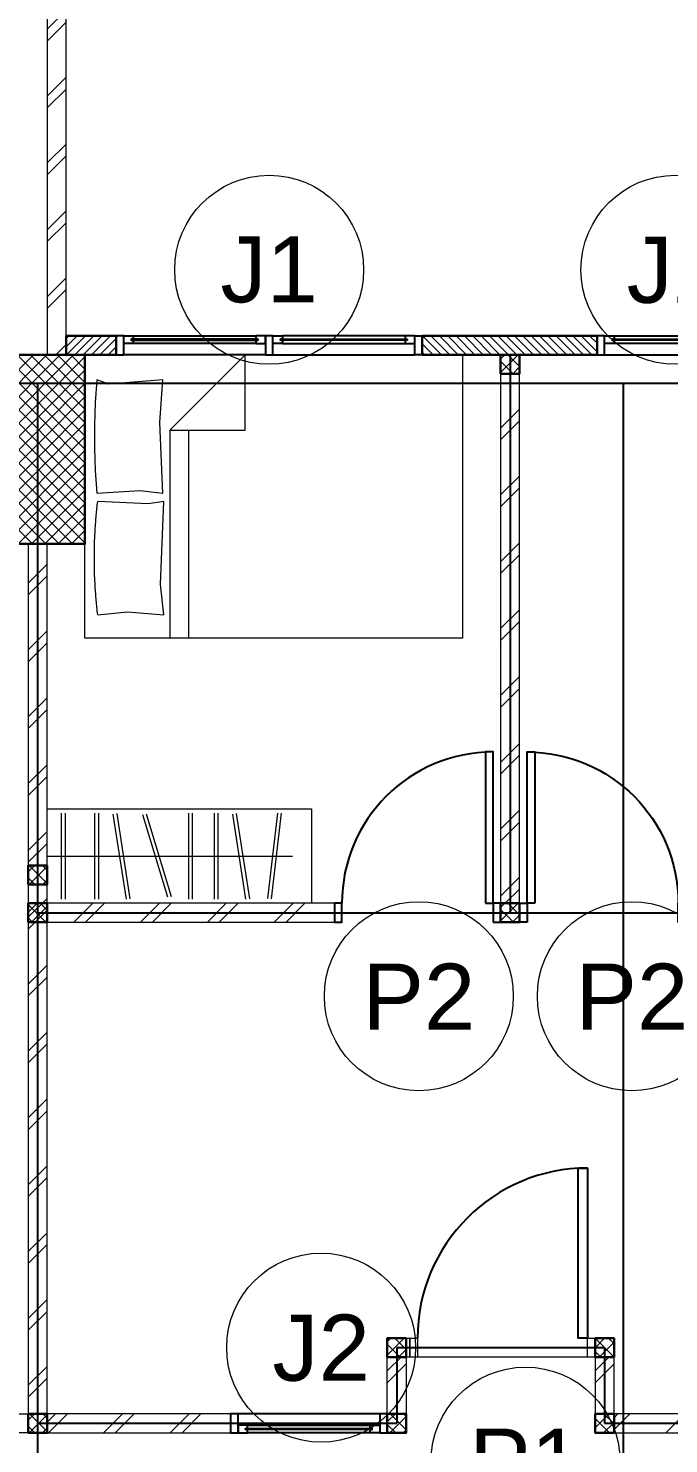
# Model space of a CAD drawing. Header units: millimetres. Extents: x -108 to 357, y -17 to 192.
# Drawn here: x 164.52 to 167.91, y 7.99 to 15.47 of the extents above; entities that cross this region are included whole.
import ezdxf
from ezdxf.enums import TextEntityAlignment as Align

# ---------------------------------------------------------------- set-up
doc = ezdxf.new("R2010")
doc.units = ezdxf.units.MM
for name, color, linetype, lineweight in [('ars', 11, 'Continuous', 0), ('KACA', 151, 'Continuous', 5), ('KOL', 1, 'Continuous', 30), ('KOLOM', 4, 'Continuous', 9), ('lan', 7, 'Continuous', 15), ('NOT', 7, 'Continuous', 20), ('tem', 5, 'Continuous', 20)]:
    doc.layers.add(name, color=color, linetype=linetype, lineweight=lineweight)
doc.layers.add('as', color=1, linetype='Continuous', plot=False)
doc.layers.add('Kusen', color=30, linetype='Continuous')
doc.styles.add('S', font='simplex', dxfattribs={"width": 0.75})
doc.styles.get("Standard").update_dxf_attribs({"font": 'arial.ttf'})
pattern_1 = [(45, (0.09994, 0.1431), (-0.1767767, 0.1767767), []), (45, (0.16244, 0.1431), (-0.1767767, 0.1767767), [])]
pattern_2 = [(45, (43.49994, 0.1431), (-0.1767767, 0.1767767), []), (45, (43.56244, 0.1431), (-0.1767767, 0.1767767), [])]

# ---------------------------------------------------------------- blocks, each defined once
blk = doc.blocks.new('K 10.10')
at = {"layer": 'ars'}
h = blk.add_hatch(dxfattribs=at)
h.set_pattern_fill('_USER', color=256, scale=0.05, angle=45, double=1, pattern_type=0)
h.set_pattern_definition([(45, (0, 0), (-0.035355339, 0.035355339), []), (135, (0, 0), (-0.035355339, -0.035355339), [])])
h.paths.add_polyline_path([(1560.5383, 1380.4069), (1560.6383, 1380.4069), (1560.6383, 1380.5069), (1560.5383, 1380.5069)])
at = {"layer": 'KOL'}
blk.add_lwpolyline([(1560.5383, 1380.4069), (1560.6383, 1380.4069), (1560.6383, 1380.5069), (1560.5383, 1380.5069)], close=True, dxfattribs=at)
blk = doc.blocks.new('k2')
at = {"layer": 'ars'}
h = blk.add_hatch(dxfattribs=at)
h.set_pattern_fill('_USER', color=256, scale=0.05, angle=45, double=1, pattern_type=0)
h.set_pattern_definition([(45, (0, -5), (-0.03535534, 0.03535534), []), (135, (0, -5), (-0.03535534, -0.03535534), [])])
h.paths.add_polyline_path([(-0.25, -0.5), (0.25, -0.5), (0.25, 0.5), (-0.25, 0.5)])
at = {"layer": 'KOL'}
blk.add_lwpolyline([(-0.25, -0.5), (0.25, -0.5), (0.25, 0.5), (-0.25, 0.5)], close=True, dxfattribs=at)
blk = doc.blocks.new('T. J1')
at = {"layer": 'Kusen'}
for p, q in [((-0.7188, 0.1), (-0.0688, 0.1)), ((0.7212, 0.1), (0.0712, 0.1)), ((-0.0188, 0), (-0.7688, 0)), ((-0.0688, 0.06), (-0.7188, 0.06)), ((0.0212, 0), (0.7712, 0)), ((0.0712, 0.06), (0.7212, 0.06))]:
    blk.add_line(p, q, dxfattribs=at)
for points in [[(-0.8088, 0), (-0.7688, 0), (-0.7688, 0.1), (-0.8088, 0.1)], [(-0.0188, 0), (0.0212, 0), (0.0212, 0.1), (-0.0188, 0.1)], [(0.8112, 0), (0.7712, 0), (0.7712, 0.1), (0.8112, 0.1)]]:
    blk.add_lwpolyline(points, close=True, dxfattribs=at)
for points in [[(-0.7188, 0.0775), (-0.7188, 0.06), (-0.7688, 0.06), (-0.7688, 0.1), (-0.7188, 0.1), (-0.7188, 0.0825), (-0.7288, 0.0825), (-0.7288, 0.0775), (-0.7188, 0.0775)], [(-0.0688, 0.0775), (-0.0688, 0.06), (-0.0188, 0.06), (-0.0188, 0.1), (-0.0688, 0.1), (-0.0688, 0.0825), (-0.0588, 0.0825), (-0.0588, 0.0775), (-0.0688, 0.0775)], [(0.0712, 0.0775), (0.0712, 0.06), (0.0212, 0.06), (0.0212, 0.1), (0.0712, 0.1), (0.0712, 0.0825), (0.0612, 0.0825), (0.0612, 0.0775), (0.0712, 0.0775)], [(0.7212, 0.0775), (0.7212, 0.06), (0.7712, 0.06), (0.7712, 0.1), (0.7212, 0.1), (0.7212, 0.0825), (0.7312, 0.0825), (0.7312, 0.0775), (0.7212, 0.0775)]]:
    blk.add_lwpolyline(points, dxfattribs=at)
at = {"layer": 'Kusen', "color": 141}
for points in [[(-0.7288, 0.0775), (-0.0588, 0.0775), (-0.0588, 0.0825), (-0.7288, 0.0825)], [(0.7312, 0.0775), (0.0612, 0.0775), (0.0612, 0.0825), (0.7312, 0.0825)]]:
    blk.add_lwpolyline(points, close=True, dxfattribs=at)
blk = doc.blocks.new('T. J2')
at = {"layer": 'KACA', "color": 141}
blk.add_lwpolyline([(-0.3792, 0.0775), (0.2908, 0.0775), (0.2908, 0.0825), (-0.3792, 0.0825)], close=True, dxfattribs=at)
at = {"layer": 'Kusen'}
for p, q in [((-0.3692, 0.1), (0.2808, 0.1)), ((-0.4192, 0), (0.3308, 0)), ((0.2808, 0.06), (-0.3692, 0.06))]:
    blk.add_line(p, q, dxfattribs=at)
for points in [[(-0.4592, 0), (-0.4192, 0), (-0.4192, 0.1), (-0.4592, 0.1)], [(0.3308, 0), (0.3708, 0), (0.3708, 0.1), (0.3308, 0.1)]]:
    blk.add_lwpolyline(points, close=True, dxfattribs=at)
for points in [[(-0.3692, 0.0775), (-0.3692, 0.06), (-0.4192, 0.06), (-0.4192, 0.1), (-0.3692, 0.1), (-0.3692, 0.0825), (-0.3792, 0.0825), (-0.3792, 0.0775), (-0.3692, 0.0775)], [(0.2808, 0.0775), (0.2808, 0.06), (0.3308, 0.06), (0.3308, 0.1), (0.2808, 0.1), (0.2808, 0.0825), (0.2908, 0.0825), (0.2908, 0.0775), (0.2808, 0.0775)]]:
    blk.add_lwpolyline(points, dxfattribs=at)
blk = doc.blocks.new('P.80')
at = {"layer": 'Kusen'}
for points in [[(-69.8094, -74.8368), (-69.7694, -74.8368), (-69.7694, -74.0368), (-69.8094, -74.0368)], [(-70.6094, -74.9368), (-70.5694, -74.9368), (-70.5694, -74.8368), (-70.6094, -74.8368)], [(-69.7694, -74.9368), (-69.7294, -74.9368), (-69.7294, -74.8368), (-69.7694, -74.8368)]]:
    blk.add_lwpolyline(points, close=True, dxfattribs=at)
blk.add_arc((-69.7694, -74.8368), 0.8, 90, 180, dxfattribs=at)
blk = doc.blocks.new('P-90')
at = {"layer": 'Kusen'}
blk.add_lwpolyline([(374.6908, -21.5979), (374.7408, -21.5979), (374.7408, -22.4979), (374.6908, -22.4979)], close=True, dxfattribs=at)
at = {"layer": 'Kusen', "lineweight": 9}
for points in [[(373.8008, -22.4979), (373.8408, -22.4979), (373.8408, -22.5979), (373.8008, -22.5979)], [(374.7408, -22.4979), (374.7808, -22.4979), (374.7808, -22.5979), (374.7408, -22.5979)]]:
    blk.add_lwpolyline(points, close=True, dxfattribs=at)
at = {"layer": 'Kusen'}
blk.add_arc((374.7408, -22.4979), 0.9, 90, 180, dxfattribs=at)
blk = doc.blocks.new('BED1')
at = {"color": 0, "linetype": 'Continuous'}
for points in [[(1.9976, 0), (1.9976, 1.4976), (0, 1.4976), (0, 0), (1.9976, 0)], [(1.5484, 1.0993), (1.1489, 1.0993), (1.1489, 1.4976), (1.5484, 1.0993)], [(1.9346, 1.3656), (1.9443, 1.2458), (1.9467, 1.1259), (1.9467, 1.0061), (1.9443, 0.8862), (1.9346, 0.7663), (1.707, 0.7809), (1.586, 0.7663), (1.6017, 1.1404), (1.586, 1.3656), (1.8717, 1.3426), (1.9346, 1.3656)], [(1.4492, 1.0993), (1.4492, 0)], [(1.5484, 1.0993), (1.5484, 0)], [(1.9298, 0.1235), (1.7724, 0.138), (1.5799, 0.1235), (1.5981, 0.2833), (1.5799, 0.7228), (1.6634, 0.7094), (1.9298, 0.7228)], [(1.9298, 0.1235), (1.931, 0.1332), (1.9322, 0.1429), (1.9334, 0.1513), (1.9346, 0.161), (1.9346, 0.1707), (1.9358, 0.1804), (1.937, 0.1889), (1.9383, 0.1985), (1.9383, 0.2082), (1.9395, 0.2179), (1.9407, 0.2264), (1.9407, 0.2361), (1.9419, 0.2458), (1.9419, 0.2542), (1.9431, 0.2639), (1.9431, 0.2736), (1.9443, 0.2833), (1.9443, 0.2918), (1.9455, 0.3015), (1.9455, 0.3111), (1.9455, 0.3208), (1.9467, 0.3293), (1.9467, 0.339), (1.9467, 0.3487), (1.9467, 0.3584), (1.9479, 0.3668), (1.9479, 0.3765), (1.9479, 0.3862), (1.9479, 0.3959), (1.9479, 0.4044), (1.9479, 0.414), (1.9479, 0.4237), (1.9479, 0.4334), (1.9479, 0.4419), (1.9479, 0.4516), (1.9479, 0.4613), (1.9479, 0.4709), (1.9479, 0.4794), (1.9467, 0.4891), (1.9467, 0.4988), (1.9467, 0.5085), (1.9467, 0.5169), (1.9455, 0.5266), (1.9455, 0.5363), (1.9455, 0.546), (1.9443, 0.5545), (1.9443, 0.5642), (1.9431, 0.5738), (1.9431, 0.5835), (1.9419, 0.592), (1.9419, 0.6017), (1.9407, 0.6114), (1.9407, 0.6199), (1.9395, 0.6295), (1.9383, 0.6392), (1.9383, 0.6489), (1.937, 0.6574), (1.9358, 0.6671), (1.9346, 0.6768), (1.9346, 0.6864), (1.9334, 0.6949), (1.9322, 0.7046), (1.931, 0.7143), (1.9298, 0.7228)]]:
    blk.add_lwpolyline(points, dxfattribs=at)
blk = doc.blocks.new('LEMARI1')
for points in [[(0.6998, 0.4988), (-0.6998, 0.4988)], [(-0.6998, 0), (0.6998, 0), (0.6998, 0.4988), (-0.6998, 0.4988), (-0.6998, 0)], [(-0.5387, 0.4758), (-0.4855, 0.023)], [(-0.4685, 0.0254), (-0.5206, 0.477)], [(-0.3002, 0.4746), (-0.3705, 0.0242)], [(-0.3523, 0.0218), (-0.2821, 0.4709)], [(-0.2034, 0.477), (-0.2034, 0.0218)], [(-0.1852, 0.0218), (-0.1852, 0.477)], [(-0.0678, 0.477), (-0.0678, 0.0218)], [(-0.0496, 0.0218), (-0.0496, 0.477)], [(0.1755, 0.4722), (0.0436, 0.0363)], [(0.0605, 0.0315), (0.1937, 0.4673)], [(0.3317, 0.4746), (0.2627, 0.0242)], [(0.2797, 0.0218), (0.3499, 0.4709)], [(0.4286, 0.477), (0.4286, 0.0218)], [(0.4467, 0.0218), (0.4467, 0.477)], [(0.6053, 0.477), (0.6053, 0.0218)], [(0.6235, 0.0218), (0.6235, 0.477)], [(0.6998, 0.2494), (-0.5993, 0.2494)]]:
    blk.add_lwpolyline(points)
blk = doc.blocks.new('A-2')
at = {"layer": 'ars'}
h = blk.add_hatch(dxfattribs=at)
h.set_pattern_fill('TEMBOK', color=256, scale=0.25)
h.set_pattern_definition(pattern_1)
h.paths.add_polyline_path([(6.6172, 16.4677), (6.7172, 16.4677), (6.7172, 14.3677), (6.6172, 14.3677)])
h = blk.add_hatch(dxfattribs=at)
h.set_pattern_fill('ANSI31', color=256, scale=0.25, angle=180, style=0)
h.set_pattern_definition([(45, (504.645883, -325.731844), (-0.0220970869, 0.0220970869), [])])
h.paths.add_polyline_path([(6.7172, 14.3677), (6.9822, 14.3677), (6.9822, 14.4677), (6.7172, 14.4677)])
h = blk.add_hatch(dxfattribs=at)
h.set_pattern_fill('ANSI31', color=256, scale=0.25, angle=180, style=0)
h.set_pattern_definition([(135, (-480.71158, -325.731844), (0.0220970869, 0.0220970869), [])])
h.paths.add_polyline_path([(8.6022, 14.3677), (9.5272, 14.3677), (9.5272, 14.4677), (8.6022, 14.4677)])
h = blk.add_hatch(dxfattribs=at)
h.set_pattern_fill('TEMBOK', color=256, scale=0.25)
h.set_pattern_definition(pattern_2)
h.paths.add_polyline_path([(9.1172, 11.4677), (9.0172, 11.4677), (9.0172, 14.2677), (9.1172, 14.2677)])
h = blk.add_hatch(dxfattribs=at)
h.set_pattern_fill('TEMBOK', color=256, scale=0.25)
h.set_pattern_definition(pattern_1)
h.paths.add_polyline_path([(6.6172, 11.6677), (6.6172, 13.3677), (6.5172, 13.3677), (6.5172, 11.6677)])
h = blk.add_hatch(dxfattribs=at)
h.set_pattern_fill('TEMBOK', color=256, scale=0.25)
h.set_pattern_definition(pattern_1)
h.paths.add_polyline_path([(6.6172, 8.7677), (6.6172, 11.5677), (6.5172, 11.5677), (6.5172, 8.7677)])
h = blk.add_hatch(dxfattribs=at)
h.set_pattern_fill('TEMBOK', color=256, scale=0.25)
h.set_pattern_definition(pattern_2)
h.paths.add_polyline_path([(6.6172, 11.3677), (8.1372, 11.3677), (8.1372, 11.4677), (6.6172, 11.4677)])
h = blk.add_hatch(dxfattribs=at)
h.set_pattern_fill('TEMBOK', color=256, scale=0.25)
h.set_pattern_definition([(45, (42.89994, -6.2569), (-0.1767767, 0.1767767), []), (45, (42.96244, -6.2569), (-0.1767767, 0.1767767), [])])
h.paths.add_polyline_path([(8.5172, 8.7677), (8.4172, 8.7677), (8.4172, 9.0677), (8.5172, 9.0677)])
h = blk.add_hatch(dxfattribs=at)
h.set_pattern_fill('TEMBOK', color=256, scale=0.25)
h.set_pattern_definition([(45, (43.99994, -6.2569), (-0.1767767, 0.1767767), []), (45, (44.06244, -6.2569), (-0.1767767, 0.1767767), [])])
h.paths.add_polyline_path([(9.6172, 8.7677), (9.5172, 8.7677), (9.5172, 9.0677), (9.6172, 9.0677)])
h = blk.add_hatch(dxfattribs=at)
h.set_pattern_fill('TEMBOK', color=256, scale=0.25)
h.set_pattern_definition(pattern_1)
h.paths.add_polyline_path([(6.5172, 8.6677), (3.4122, 8.6677), (3.4122, 8.7677), (6.5172, 8.7677)])
h = blk.add_hatch(dxfattribs=at)
h.set_pattern_fill('TEMBOK', color=256, scale=0.25)
h.set_pattern_definition([(45, (42.94994, -2.5569), (-0.1767767, 0.1767767), []), (45, (43.01244, -2.5569), (-0.1767767, 0.1767767), [])])
h.paths.add_polyline_path([(6.6172, 8.6677), (7.5872, 8.6677), (7.5872, 8.7677), (6.6172, 8.7677)])
h = blk.add_hatch(dxfattribs=at)
h.set_pattern_fill('TEMBOK', color=256, scale=0.25)
h.set_pattern_definition([(45, (46.27994, -2.5569), (-0.1767767, 0.1767767), []), (45, (46.34244, -2.5569), (-0.1767767, 0.1767767), [])])
h.paths.add_polyline_path([(9.6172, 8.6677), (10.9172, 8.6677), (10.9172, 8.7677), (9.6172, 8.7677)])
at = {"layer": 'as'}
for p, q in [((9.0672, 14.3677), (9.0672, 11.4177)), ((-36.8328, 14.2177), (37.5672, 14.2177)), ((6.5672, 1.1177), (6.5672, 14.2177)), ((9.6672, 1.1177), (9.6672, 14.2177)), ((6.5672, 11.4177), (12.7672, 11.4177)), ((8.4672, 9.1177), (8.4672, 8.7177)), ((8.4672, 9.1177), (9.5672, 9.1177)), ((9.5672, 9.1177), (9.5672, 8.7177)), ((6.5672, 8.7177), (8.4672, 8.7177)), ((9.5672, 8.7177), (12.7672, 8.7177))]:
    blk.add_line(p, q, dxfattribs=at)
at = {"layer": 'KOL'}
for points in [[(6.7172, 14.3677), (6.9822, 14.3677), (6.9822, 14.4677), (6.7172, 14.4677)], [(8.6022, 14.3677), (9.5272, 14.3677), (9.5272, 14.4677), (8.6022, 14.4677)]]:
    blk.add_lwpolyline(points, close=True, dxfattribs=at)
at = {"layer": 'lan'}
blk.add_line((9.4772, 9.0677), (8.5772, 9.0677), dxfattribs=at)
at = {"layer": 'tem'}
for points in [[(6.7172, 14.3677), (6.7172, 16.4677), (6.6172, 16.4677), (6.6172, 14.3677)], [(9.0172, 11.4677), (9.1172, 11.4677), (9.1172, 14.2677), (9.0172, 14.2677)], [(6.6172, 11.6677), (6.6172, 13.3677), (6.5172, 13.3677), (6.5172, 11.6677)], [(6.6172, 8.7677), (6.6172, 11.5677), (6.5172, 11.5677), (6.5172, 8.7677)], [(8.1372, 11.4677), (6.6172, 11.4677), (6.6172, 11.3677), (8.1372, 11.3677)], [(8.5372, 9.0677), (8.5172, 9.0677), (8.5172, 9.1677), (8.5372, 9.1677)], [(8.5172, 8.7677), (8.4172, 8.7677), (8.4172, 9.0677), (8.5172, 9.0677)], [(9.5172, 8.7677), (9.6172, 8.7677), (9.6172, 9.0677), (9.5172, 9.0677)], [(6.5172, 8.6677), (3.4122, 8.6677), (3.4122, 8.7677), (6.5172, 8.7677)], [(7.5872, 8.7677), (6.6172, 8.7677), (6.6172, 8.6677), (7.5872, 8.6677)], [(9.6172, 8.6677), (10.9172, 8.6677), (10.9172, 8.7677), (9.6172, 8.7677)]]:
    blk.add_lwpolyline(points, close=True, dxfattribs=at)
at = {"layer": 'ars', "xscale": -1}
for name, p in [('BED1', (8.8147, 12.8702)), ('LEMARI1', (7.3169, 11.4677))]:
    blk.add_blockref(name, p, dxfattribs=at)
at = {"layer": 'KOL'}
blk.add_blockref('k2', (6.5672, 13.8677), dxfattribs=at)
at = {"layer": 'KOLOM', "extrusion": (0, 0, -1), "xscale": -1, "zscale": -1, "rotation": 180}
for p in [(-1569.6555, 1394.7746), (-1567.1555, 1392.0746), (-1567.1555, 1391.8746), (-1569.6555, 1391.8746), (-1569.0555, 1389.5746), (-1570.1555, 1389.5746), (-1567.1555, 1389.1746), (-1569.0555, 1389.1746), (-1570.1555, 1389.1746)]:
    blk.add_blockref('K 10.10', p, dxfattribs=at)
at = {"layer": 'Kusen'}
for name, p in [('T. J1', (7.791, 14.3677)), ('T. J2', (9.9864, 14.3677)), ('P.80', (78.7465, 86.3046)), ('P-90', (-365.2636, 31.6656))]:
    blk.add_blockref(name, p, dxfattribs=at)
at = {"layer": 'Kusen', "xscale": -1}
blk.add_blockref('P.80', (-60.6122, 86.3046), dxfattribs=at)
at = {"layer": 'Kusen', "rotation": 180}
blk.add_blockref('T. J2', (7.9579, 8.7677), dxfattribs=at)
blk = doc.blocks.new('NAV')
blk.add_circle((0, -0.4), 0.4)
at = {"style": 'S', "width": 0.75, "flags": 4}
blk.add_attdef('AV', text='', height=0.3, dxfattribs=at).set_placement((0, -0.4), align=Align.MIDDLE)

msp = doc.modelspace()

# ---------------------------------------------------------------- block references
msp.add_blockref('A-2', (158.00671, -0.62199))
at = {"layer": 'NOT'}
ref = msp.add_blockref('NAV', (165.79886, 13.69575), dxfattribs=dict(at, xscale=1.25, yscale=1.25, zscale=1.25, rotation=180))
ref.add_attrib('AV', 'J1', dxfattribs={"layer": '0', "height": 0.35, "flags": 4}).set_placement((165.79886, 14.19575), align=Align.MIDDLE)
ref = msp.add_blockref('NAV', (167.94886, 13.69575), dxfattribs=dict(at, xscale=1.25, yscale=1.25, zscale=1.25, rotation=180))
ref.add_attrib('AV', 'J2', dxfattribs={"layer": '0', "height": 0.35, "flags": 4}).set_placement((167.94886, 14.19575), align=Align.MIDDLE)
ref = msp.add_blockref('NAV', (166.59079, 9.85402), dxfattribs=dict(at, xscale=1.25, yscale=1.25, zscale=1.25, rotation=180))
ref.add_attrib('AV', 'P2', dxfattribs={"layer": '0', "height": 0.35, "flags": 4}).set_placement((166.59079, 10.35402), align=Align.MIDDLE)
ref = msp.add_blockref('NAV', (167.71825, 9.85402), dxfattribs=dict(at, xscale=1.25, yscale=1.25, zscale=1.25, rotation=180))
ref.add_attrib('AV', 'P2', dxfattribs={"layer": '0', "height": 0.35, "flags": 4}).set_placement((167.71825, 10.35402), align=Align.MIDDLE)
ref = msp.add_blockref('NAV', (166.07386, 7.99575), dxfattribs=dict(at, xscale=1.25, yscale=1.25, zscale=1.25, rotation=180))
ref.add_attrib('AV', 'J2', dxfattribs={"layer": '0', "height": 0.35, "flags": 4}).set_placement((166.07386, 8.49575), align=Align.MIDDLE)
ref = msp.add_blockref('NAV', (167.15549, 7.3926), dxfattribs=dict(at, xscale=1.25, yscale=1.25, zscale=1.25, rotation=180))
ref.add_attrib('AV', 'P1', dxfattribs={"layer": '0', "height": 0.35, "flags": 4}).set_placement((167.15549, 7.8926), align=Align.MIDDLE)

doc.saveas('drawing.dxf')
